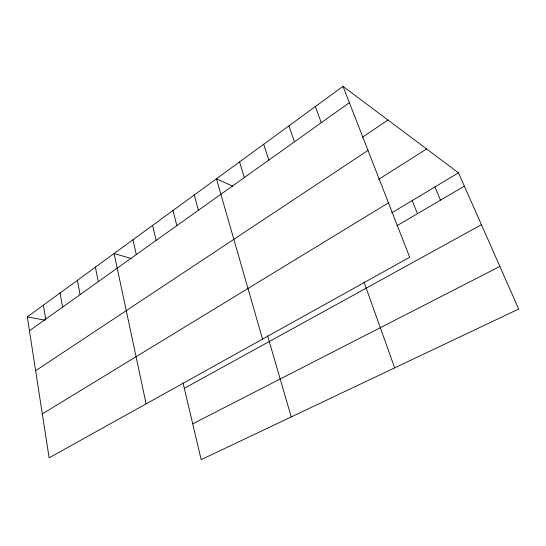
<?xml version="1.0" encoding="UTF-8"?>
<svg xmlns="http://www.w3.org/2000/svg" width="546" height="546" viewBox="0 0 546 546"><rect width="100%" height="100%" fill="white"/><g stroke="black" fill="none" stroke-linecap="round" stroke-linejoin="round"><path stroke-width="0.82" d="M343.011 86.357L409.691 257.234L49.12 457.821L27.3 316.905L343.011 86.357L458.49 172.816L518.7 309.036L201.174 459.643L183.012 382.753M29.443 330.733L349.379 102.675M362.421 137.278L387.947 120.004M35.633 370.714L368.004 150.409M378.637 179.381L426.644 148.969M42.315 413.875L388.465 202.846M391.646 212.92L458.49 172.816M396.689 225.873L464.373 186.131M184.33 388.329L481.422 224.693M192.711 423.826L499.87 266.434M27.3 316.905L44.772 320.092M131.224 258.497L114.087 253.528L146.116 403.863M232.712 186.186L216.428 178.795L262.544 339.093M434.916 186.957L440.499 200.15M412.175 200.6L417.478 213.67M315.349 106.552L321.273 122.714M363.977 281.989L394.676 367.868M288.943 125.839L294.458 141.823M263.704 144.267L268.837 160.087M239.558 161.903L244.335 177.552M267.642 335.933L291.223 416.932M194.267 194.977L198.41 210.292M173 210.51L176.863 225.648M152.58 225.416L156.176 240.397M132.958 239.749L136.309 254.559M95.386 267.185L98.287 281.661M77.395 280.323L80.085 294.635M60.074 292.97L62.572 307.118M43.387 305.159L45.7 319.144"/></g></svg>
